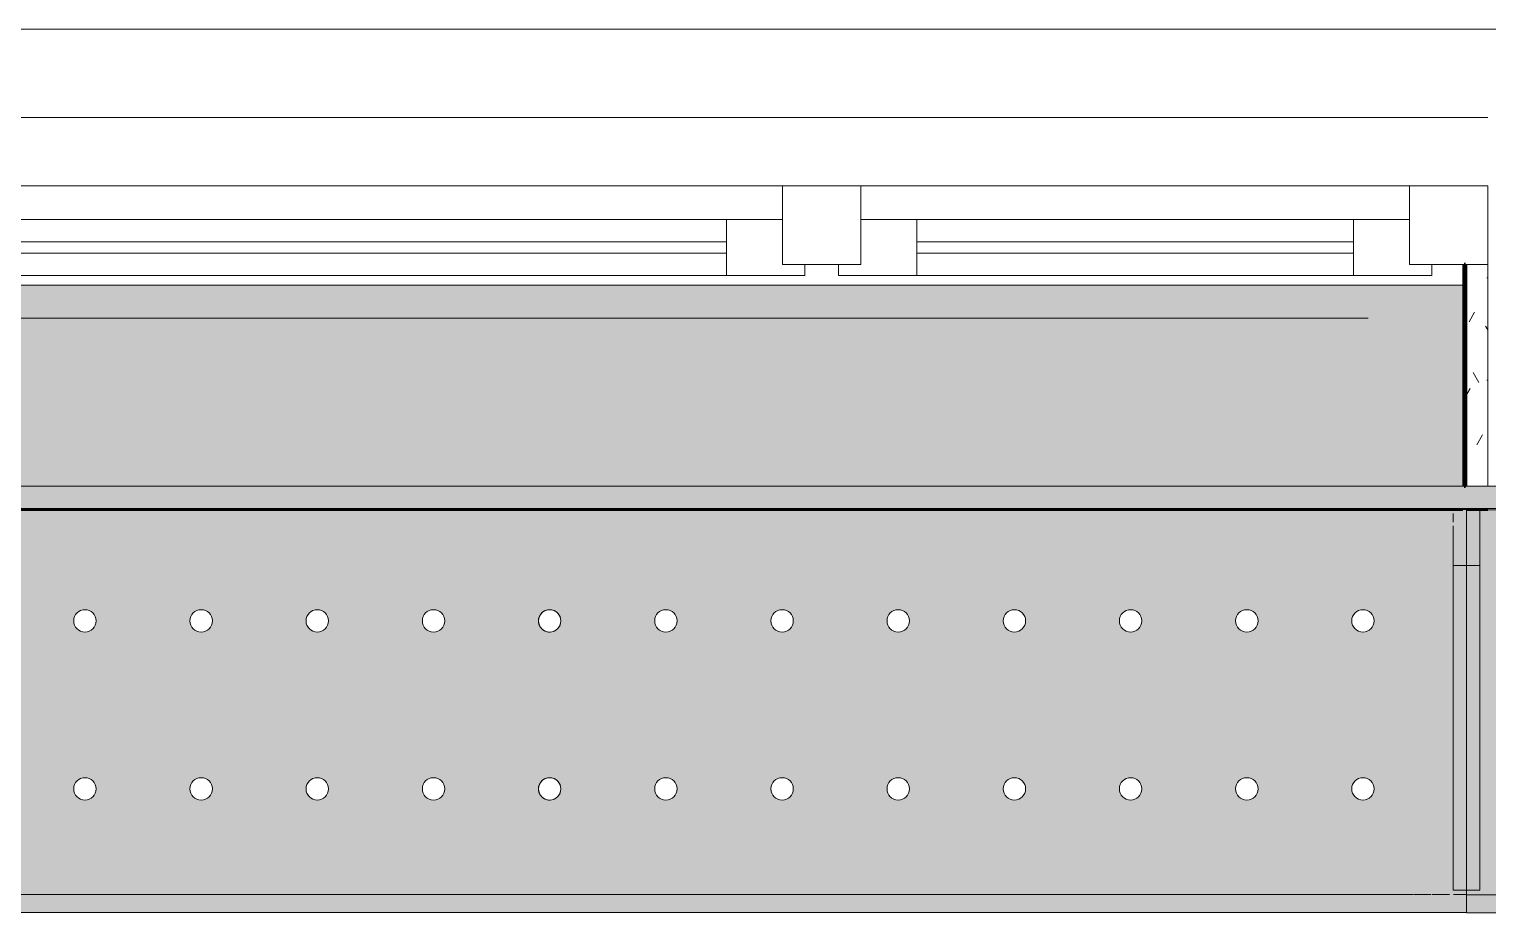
# Model space of a CAD drawing. Header units: millimetres. Extents: x 81469 to 279813, y -8553 to 29000.
# Drawn here: x 102147 to 103450, y 20769 to 21558 of the extents above; entities that cross this region are included whole.
import ezdxf

# ---------------------------------------------------------------- set-up
doc = ezdxf.new("R2010")
doc.units = ezdxf.units.MM
doc.linetypes.add('Осевая', pattern=[3175, 635, -476.25, 1587.5, -476.25])
for name, color, linetype, lineweight in [('A-GLAZ', 7, 'Continuous', 9), ('A-GLAZ-1', 7, 'Continuous', 13), ('I-WALL', 7, 'Continuous', 9), ('Оси-2', 7, 'Осевая', 9)]:
    doc.layers.add(name, color=color, linetype=linetype, lineweight=lineweight)
for name, color, linetype, lineweight, true_color in [('A-WALL-1', 7, 'Continuous', 9, 0xc0c0c0), ('I-WALL-11', 7, 'Continuous', 53, 0xeaa7bf), ('I-WALL-14', 7, 'Continuous', 80, 0xffd2ff), ('I-WALL-4', 7, 'Continuous', 9, 0xc0c0c0), ('S-WALL-ANLY', 7, 'Continuous', 13, 0x008040), ('Знаки-1', 9, 'Continuous', 9, 0x808080), ('Знаки-3', 7, 'Continuous', 9, 0xd1cabb), ('Знаки-5', 7, 'Continuous', 9, 0xc1bbaf), ('Знаки-6', 7, 'Continuous', 9, 0xaba79f), ('Знаки-7', 7, 'Continuous', 9, 0xccc5b7), ('Знаки-8', 7, 'Continuous', 9, 0xd4ccbd)]:
    doc.layers.add(name, color=color, linetype=linetype, lineweight=lineweight, true_color=true_color)
doc.layers.add('Знаки-4', color=7, linetype='Continuous', lineweight=9, transparency=0.5)
pattern_1 = [(0, (0, 0), (121.92, 30.48), [10.058, -81.382, 10.058, -81.382, -487.68]), (0, (0, 0), (121.92, 30.48), [-182.88, 10.058, -172.822, 10.058, -81.382, -213.36]), (0, (0, 0), (121.92, 30.48), [-457.2, 10.058, -50.902, 10.058, -142.342]), (120, (45.72, 15.24), (-87.356454, 90.345817), [10.058, -81.382, 10.058, -81.382, -487.68]), (120, (45.72, 15.24), (-87.356454, 90.345817), [-182.88, 10.058, -172.822, 10.058, -81.382, -213.36]), (120, (45.72, 15.24), (-87.356454, 90.345817), [-457.2, 10.058, -50.902, 10.058, -142.342]), (240, (60.96, 76.2), (-34.563546, -120.825817), [10.058, -81.382, 10.058, -81.382, -487.68]), (240, (60.96, 76.2), (-34.563546, -120.825817), [-182.88, 10.058, -172.822, 10.058, -81.382, -213.36]), (240, (60.96, 76.2), (-34.563546, -120.825817), [-457.2, 10.058, -50.902, 10.058, -142.342])]

# ---------------------------------------------------------------- blocks, each defined once
blk = doc.blocks.new('120_Окно_СКБ_2Ст_Фрамуга сверху - 120_Окно_СКБ_2Ст_2300х2500_h_ ДОО-V10-План отделки стен 3 этажа в осях 23-33')
at = {"layer": 'A-GLAZ'}
for p, q in [((1150, -57), (-1150, -57)), ((-1080, -57), (1080, -57)), ((-1030, -107), (470, -107)), ((470, -117), (-1030, -117)), ((640, -107), (1030, -107)), ((1030, -117), (640, -117)), ((-1130, -127), (-1100, -127)), ((540, -127), (570, -127)), ((540, -127), (570, -127)), ((1100, -127), (1150, -127))]:
    blk.add_line(p, q, dxfattribs=at)
at = {"layer": 'A-GLAZ-1'}
for p, q in [((-1150, -127), (-1150, -57)), ((-1150, -57), (-1080, -57)), ((-1080, -57), (-1080, -127)), ((520, -127), (520, -57)), ((520, -57), (590, -57)), ((590, -57), (590, -127)), ((1080, -127), (1080, -57)), ((1080, -57), (1150, -57)), ((1150, -57), (1150, -127)), ((520, -87), (-1080, -87)), ((-1080, -87), (-1080, -127)), ((-1030, -137), (-1030, -87)), ((470, -137), (470, -87)), ((520, -127), (520, -87)), ((1080, -87), (590, -87)), ((590, -87), (590, -127)), ((640, -137), (640, -87)), ((1030, -137), (1030, -87)), ((1080, -127), (1080, -87)), ((-1080, -127), (-1150, -127)), ((-1080, -127), (-1100, -127)), ((-1100, -127), (-1100, -137)), ((590, -127), (520, -127)), ((540, -127), (520, -127)), ((540, -137), (540, -127)), ((590, -127), (570, -127)), ((570, -127), (570, -137)), ((1150, -127), (1080, -127)), ((1100, -127), (1080, -127)), ((1100, -137), (1100, -127)), ((-1100, -137), (540, -137)), ((540, -137), (-1100, -137)), ((570, -137), (1100, -137)), ((1100, -137), (570, -137))]:
    blk.add_line(p, q, dxfattribs=at)
blk = doc.blocks.new('Зашивка радиатора_ с перфорацией М7_1 - Зашивка радиатора_ с перфорацией М7_1-V58-План отделки стен 3 этажа в осях 23-33')
at = {"layer": 'Знаки-4'}
for points in [[(-370, 200.7), (1889, 200.7), (1889, 380), (-370, 380)], [(-356.5, -179.9), (1890, -179.9), (1890, -163.9), (-370, -163.9), (-370, -179.9), (-359.9, -179.9)], [(640, -179.9), (680, -179.9), (679.3, -163.9), (640, -163.9)], [(652.9, -179.9), (670, -179.9), (669.7, -163.9), (650, -163.9), (650.3, -179.9), (651.3, -179.9)], [(740, -179.9), (780, -179.9), (779.3, -163.9), (740, -163.9)], [(769.7, -179.9), (770, -179.9), (769.7, -163.9), (750, -163.9), (750.3, -179.9), (768.7, -179.9)], [(769.7, -179.9), (770, -179.9), (769.7, -163.9), (750, -163.9), (750.3, -179.9), (768.7, -179.9)], [(845.9, -179.9), (880, -179.9), (879.3, -163.9), (840, -163.9), (840.7, -179.9), (842.7, -179.9)], [(850, -179.9), (870, -179.9), (869.7, -163.9), (850, -163.9)], [(951.3, -179.9), (980, -179.9), (979.3, -163.9), (940, -163.9), (940.7, -179.9), (950.3, -179.9)], [(960, -179.9), (970, -179.9), (969.7, -163.9), (950, -163.9), (950.3, -179.9), (957.4, -179.9)], [(1080, -179.9), (1079.3, -163.9), (1040, -163.9), (1040.7, -179.9), (1079.3, -179.9)], [(1067.1, -179.9), (1070, -179.9), (1069.7, -163.9), (1050, -163.9), (1050.3, -179.9), (1065, -179.9)], [(1052.9, -179.9), (1070, -179.9), (1069.7, -163.9), (1050, -163.9), (1050.3, -179.9), (1051.3, -179.9)], [(1145.9, -179.9), (1180, -179.9), (1179.3, -163.9), (1140, -163.9), (1140.7, -179.9), (1142.7, -179.9)], [(1167.1, -179.9), (1170, -179.9), (1169.7, -163.9), (1150, -163.9), (1150.3, -179.9), (1165.2, -179.9)], [(1280, -179.9), (1279.3, -163.9), (1240, -163.9), (1240.7, -179.9), (1279.3, -179.9)], [(1269.7, -179.9), (1270, -179.9), (1269.7, -163.9), (1250, -163.9), (1250.3, -179.9), (1268.7, -179.9)], [(1379.3, -179.9), (1380, -179.9), (1379.3, -163.9), (1340, -163.9), (1340.7, -179.9), (1377.3, -179.9)], [(1352.9, -179.9), (1370, -179.9), (1369.7, -163.9), (1350, -163.9), (1350.3, -179.9), (1351.3, -179.9)], [(1352.9, -179.9), (1370, -179.9), (1369.7, -163.9), (1350, -163.9), (1350.3, -179.9), (1351.3, -179.9)], [(1480, -179.9), (1479.3, -163.9), (1440, -163.9), (1440.7, -179.9), (1479.3, -179.9)], [(1469.7, -179.9), (1470, -179.9), (1469.7, -163.9), (1450, -163.9), (1450.3, -179.9), (1468.7, -179.9)], [(1565, -179.9), (1580, -179.9), (1579.3, -163.9), (1540, -163.9), (1540.7, -179.9), (1562.6, -179.9)], [(1569.7, -179.9), (1570, -179.9), (1569.7, -163.9), (1550, -163.9), (1550.3, -179.9), (1568.7, -179.9)], [(1640, -179.9), (1680, -179.9), (1679.3, -163.9), (1640, -163.9)], [(1667.1, -179.9), (1670, -179.9), (1669.7, -163.9), (1650, -163.9), (1650.3, -179.9), (1665, -179.9)], [(1650, -179.9), (1670, -179.9), (1669.7, -163.9), (1650, -163.9)], [(1779.3, -179.9), (1780, -179.9), (1779.3, -163.9), (1740, -163.9), (1740.7, -179.9), (1777.3, -179.9)], [(1750, -179.9), (1770, -179.9), (1769.7, -163.9), (1750, -164.7), (1750, -167.5)]]:
    blk.add_hatch(color=256, dxfattribs=at).paths.add_polyline_path(points)
h = blk.add_hatch(color=256, dxfattribs=at)
h.paths.add_polyline_path([(-359.9, -179.9), (1890, -179.9), (1890, 180), (-370, 180), (-370, -179.9), (-360.2, -179.9)])
h.paths.add_polyline_path([(1693.8, -79.6), (1688.8, -78.3), (1685.1, -74.6), (1683.8, -69.6), (1685.1, -64.6), (1688.8, -61), (1693.8, -59.6), (1698.8, -61), (1702.4, -64.6), (1703.8, -69.6), (1702.4, -74.6), (1698.8, -78.3), (1696.3, -79.3)])
h.paths.add_polyline_path([(760, -79.6), (755, -78.3), (751.3, -74.6), (750, -69.6), (751.3, -64.6), (755, -61), (760, -59.6), (765, -61), (768.7, -64.6), (770, -69.6), (768.7, -74.6), (765, -78.3), (762.6, -79.3)])
h.paths.add_polyline_path([(1278.8, -79.6), (1273.8, -78.3), (1270.1, -74.6), (1268.8, -69.6), (1270.1, -64.6), (1273.8, -61), (1278.8, -59.6), (1283.8, -61), (1287.4, -64.6), (1288.8, -69.6), (1287.4, -74.6), (1283.8, -78.3), (1281.3, -79.3)])
h.paths.add_polyline_path([(656.2, -79.6), (651.3, -78.3), (647.6, -74.6), (646.3, -69.6), (647.6, -64.6), (651.3, -61), (656.2, -59.6), (661.3, -61), (664.9, -64.6), (666.3, -69.6), (664.9, -74.6), (661.3, -78.3), (658.8, -79.3)])
h.paths.add_polyline_path([(1486.2, -79.6), (1481.3, -78.3), (1477.6, -74.6), (1476.3, -69.6), (1477.6, -64.6), (1481.3, -61), (1486.2, -59.6), (1491.3, -61), (1494.9, -64.6), (1496.3, -69.6), (1494.9, -74.6), (1491.3, -78.3), (1488.8, -79.3)])
h.paths.add_polyline_path([(863.7, -79.6), (858.8, -78.3), (855.1, -74.6), (853.8, -69.6), (855.1, -64.6), (858.8, -61), (863.7, -59.6), (868.8, -61), (872.4, -64.6), (873.8, -69.6), (872.4, -74.6), (868.8, -78.3), (866.3, -79.3)])
h.paths.add_polyline_path([(967.5, -79.6), (962.5, -78.3), (958.8, -74.6), (957.5, -69.6), (958.8, -64.6), (962.5, -61), (967.5, -59.6), (972.5, -61), (976.2, -64.6), (977.5, -69.6), (976.2, -74.6), (972.5, -78.3), (970.1, -79.3)])
h.paths.add_polyline_path([(1071.2, -79.6), (1066.3, -78.3), (1062.6, -74.6), (1061.3, -69.6), (1062.6, -64.6), (1066.3, -61), (1071.2, -59.6), (1076.3, -61), (1079.9, -64.6), (1081.3, -69.6), (1079.9, -74.6), (1076.3, -78.3), (1073.8, -79.3)])
h.paths.add_polyline_path([(1175, -79.6), (1170, -78.3), (1166.3, -74.6), (1165, -69.6), (1166.3, -64.6), (1170, -61), (1175, -59.6), (1180, -61), (1183.7, -64.6), (1185, -69.6), (1183.7, -74.6), (1180, -78.3), (1177.6, -79.3)])
h.paths.add_polyline_path([(1797.5, -79.6), (1792.5, -78.3), (1788.8, -74.6), (1787.5, -69.6), (1788.8, -64.6), (1792.5, -61), (1797.5, -59.6), (1802.5, -61), (1806.2, -64.6), (1807.5, -69.6), (1806.2, -74.6), (1802.5, -78.3), (1800.1, -79.3)])
h.paths.add_polyline_path([(552.5, -79.6), (547.5, -78.3), (543.8, -74.6), (542.5, -69.6), (543.8, -64.6), (547.5, -61), (552.5, -59.6), (557.5, -61), (561.2, -64.6), (562.5, -69.6), (561.2, -74.6), (557.5, -78.3), (555.1, -79.3)])
h.paths.add_polyline_path([(1590, -79.6), (1585, -78.3), (1581.3, -74.6), (1580, -69.6), (1581.3, -64.6), (1585, -61), (1590, -59.6), (1595, -61), (1598.7, -64.6), (1600, -69.6), (1598.7, -74.6), (1595, -78.3), (1592.6, -79.3)])
h.paths.add_polyline_path([(1382.5, -79.6), (1377.5, -78.3), (1373.8, -74.6), (1372.5, -69.6), (1373.8, -64.6), (1377.5, -61), (1382.5, -59.6), (1387.5, -61), (1391.2, -64.6), (1392.5, -69.6), (1391.2, -74.6), (1387.5, -78.3), (1385.1, -79.3)])
h.paths.add_polyline_path([(-277.5, -79.6), (-282.5, -78.3), (-286.2, -74.6), (-287.5, -69.6), (-286.2, -64.6), (-282.5, -61), (-277.5, -59.6), (-272.5, -61), (-268.8, -64.6), (-267.5, -69.6), (-268.8, -74.6), (-272.5, -78.3), (-274.9, -79.3)])
h.paths.add_polyline_path([(345, -79.6), (340, -78.3), (336.3, -74.6), (335, -69.6), (336.3, -64.6), (340, -61), (345, -59.6), (350, -61), (353.7, -64.6), (355, -69.6), (353.7, -74.6), (350, -78.3), (347.6, -79.3)])
h.paths.add_polyline_path([(448.8, -79.6), (443.8, -78.3), (440.1, -74.6), (438.8, -69.6), (440.1, -64.6), (443.8, -61), (448.8, -59.6), (453.8, -61), (457.4, -64.6), (458.8, -69.6), (457.4, -74.6), (453.8, -78.3), (451.3, -79.3)])
h.paths.add_polyline_path([(241.3, -79.6), (236.3, -78.3), (232.6, -74.6), (231.3, -69.6), (232.6, -64.6), (236.3, -61), (241.3, -59.6), (246.3, -61), (249.9, -64.6), (251.3, -69.6), (249.9, -74.6), (246.3, -78.3), (243.8, -79.3)])
h.paths.add_polyline_path([(33.8, -79.6), (28.8, -78.3), (25.1, -74.6), (23.8, -69.6), (25.1, -64.6), (28.8, -61), (33.8, -59.6), (38.8, -61), (42.4, -64.6), (43.8, -69.6), (42.4, -74.6), (38.8, -78.3), (36.3, -79.3)])
h.paths.add_polyline_path([(-70, -79.6), (-75, -78.3), (-78.7, -74.6), (-80, -69.6), (-78.7, -64.6), (-75, -61), (-70, -59.6), (-65, -61), (-61.3, -64.6), (-60, -69.6), (-61.3, -74.6), (-65, -78.3), (-67.4, -79.3)])
h.paths.add_polyline_path([(137.5, -79.6), (132.5, -78.3), (128.8, -74.6), (127.5, -69.6), (128.8, -64.6), (132.5, -61), (137.5, -59.6), (142.5, -61), (146.2, -64.6), (147.5, -69.6), (146.2, -74.6), (142.5, -78.3), (140.1, -79.3)])
h.paths.add_polyline_path([(-173.7, -79.6), (-178.7, -78.3), (-182.4, -74.6), (-183.7, -69.6), (-182.4, -64.6), (-178.7, -61), (-173.7, -59.6), (-168.7, -61), (-165.1, -64.6), (-163.7, -69.6), (-165.1, -74.6), (-168.7, -78.3), (-171.2, -79.3)])
h.paths.add_polyline_path([(967.5, 70.4), (962.5, 71.7), (958.8, 75.4), (957.5, 80.4), (958.8, 85.4), (962.5, 89), (967.5, 90.4), (972.5, 89), (976.2, 85.4), (977.5, 80.4), (976.2, 75.4), (972.5, 71.7), (970.1, 70.7)])
h.paths.add_polyline_path([(1071.2, 70.4), (1066.3, 71.7), (1062.6, 75.4), (1061.3, 80.4), (1062.6, 85.4), (1066.3, 89), (1071.2, 90.4), (1076.3, 89), (1079.9, 85.4), (1081.3, 80.4), (1079.9, 75.4), (1076.3, 71.7), (1073.8, 70.7)])
h.paths.add_polyline_path([(552.5, 70.4), (547.5, 71.7), (543.8, 75.4), (542.5, 80.4), (543.8, 85.4), (547.5, 89), (552.5, 90.4), (557.5, 89), (561.2, 85.4), (562.5, 80.4), (561.2, 75.4), (557.5, 71.7), (555.1, 70.7)])
h.paths.add_polyline_path([(1590, 70.4), (1585, 71.7), (1581.3, 75.4), (1580, 80.4), (1581.3, 85.4), (1585, 89), (1590, 90.4), (1595, 89), (1598.7, 85.4), (1600, 80.4), (1598.7, 75.4), (1595, 71.7), (1592.6, 70.7)])
h.paths.add_polyline_path([(1486.2, 70.4), (1481.3, 71.7), (1477.6, 75.4), (1476.3, 80.4), (1477.6, 85.4), (1481.3, 89), (1486.2, 90.4), (1491.3, 89), (1494.9, 85.4), (1496.3, 80.4), (1494.9, 75.4), (1491.3, 71.7), (1488.8, 70.7)])
h.paths.add_polyline_path([(241.3, 70.4), (236.3, 71.7), (232.6, 75.4), (231.3, 80.4), (232.6, 85.4), (236.3, 89), (241.3, 90.4), (246.3, 89), (249.9, 85.4), (251.3, 80.4), (249.9, 75.4), (246.3, 71.7), (243.8, 70.7)])
h.paths.add_polyline_path([(345, 70.4), (340, 71.7), (336.3, 75.4), (335, 80.4), (336.3, 85.4), (340, 89), (345, 90.4), (350, 89), (353.7, 85.4), (355, 80.4), (353.7, 75.4), (350, 71.7), (347.6, 70.7)])
h.paths.add_polyline_path([(1382.5, 70.4), (1377.5, 71.7), (1373.8, 75.4), (1372.5, 80.4), (1373.8, 85.4), (1377.5, 89), (1382.5, 90.4), (1387.5, 89), (1391.2, 85.4), (1392.5, 80.4), (1391.2, 75.4), (1387.5, 71.7), (1385.1, 70.7)])
h.paths.add_polyline_path([(1797.5, 70.4), (1792.5, 71.7), (1788.8, 75.4), (1787.5, 80.4), (1788.8, 85.4), (1792.5, 89), (1797.5, 90.4), (1802.5, 89), (1806.2, 85.4), (1807.5, 80.4), (1806.2, 75.4), (1802.5, 71.7), (1800.1, 70.7)])
h.paths.add_polyline_path([(137.5, 70.4), (132.5, 71.7), (128.8, 75.4), (127.5, 80.4), (128.8, 85.4), (132.5, 89), (137.5, 90.4), (142.5, 89), (146.2, 85.4), (147.5, 80.4), (146.2, 75.4), (142.5, 71.7), (140.1, 70.7)])
h.paths.add_polyline_path([(1278.8, 70.4), (1273.8, 71.7), (1270.1, 75.4), (1268.8, 80.4), (1270.1, 85.4), (1273.8, 89), (1278.8, 90.4), (1283.8, 89), (1287.4, 85.4), (1288.8, 80.4), (1287.4, 75.4), (1283.8, 71.7), (1281.3, 70.7)])
h.paths.add_polyline_path([(33.8, 70.4), (28.8, 71.7), (25.1, 75.4), (23.8, 80.4), (25.1, 85.4), (28.8, 89), (33.8, 90.4), (38.8, 89), (42.4, 85.4), (43.8, 80.4), (42.4, 75.4), (38.8, 71.7), (36.3, 70.7)])
h.paths.add_polyline_path([(863.7, 70.4), (858.8, 71.7), (855.1, 75.4), (853.8, 80.4), (855.1, 85.4), (858.8, 89), (863.7, 90.4), (868.8, 89), (872.4, 85.4), (873.8, 80.4), (872.4, 75.4), (868.8, 71.7), (866.3, 70.7)])
h.paths.add_polyline_path([(760, 70.4), (755, 71.7), (751.3, 75.4), (750, 80.4), (751.3, 85.4), (755, 89), (760, 90.4), (765, 89), (768.7, 85.4), (770, 80.4), (768.7, 75.4), (765, 71.7), (762.6, 70.7)])
h.paths.add_polyline_path([(1175, 70.4), (1170, 71.7), (1166.3, 75.4), (1165, 80.4), (1166.3, 85.4), (1170, 89), (1175, 90.4), (1180, 89), (1183.7, 85.4), (1185, 80.4), (1183.7, 75.4), (1180, 71.7), (1177.6, 70.7)])
h.paths.add_polyline_path([(-70, 70.4), (-75, 71.7), (-78.7, 75.4), (-80, 80.4), (-78.7, 85.4), (-75, 89), (-70, 90.4), (-65, 89), (-61.3, 85.4), (-60, 80.4), (-61.3, 75.4), (-65, 71.7), (-67.4, 70.7)])
h.paths.add_polyline_path([(656.2, 70.4), (651.3, 71.7), (647.6, 75.4), (646.3, 80.4), (647.6, 85.4), (651.3, 89), (656.2, 90.4), (661.3, 89), (664.9, 85.4), (666.3, 80.4), (664.9, 75.4), (661.3, 71.7), (658.8, 70.7)])
h.paths.add_polyline_path([(1693.8, 70.4), (1688.8, 71.7), (1685.1, 75.4), (1683.8, 80.4), (1685.1, 85.4), (1688.8, 89), (1693.8, 90.4), (1698.8, 89), (1702.4, 85.4), (1703.8, 80.4), (1702.4, 75.4), (1698.8, 71.7), (1696.3, 70.7)])
h.paths.add_polyline_path([(448.8, 70.4), (443.8, 71.7), (440.1, 75.4), (438.8, 80.4), (440.1, 85.4), (443.8, 89), (448.8, 90.4), (453.8, 89), (457.4, 85.4), (458.8, 80.4), (457.4, 75.4), (453.8, 71.7), (451.3, 70.7)])
h.paths.add_polyline_path([(-173.7, 70.4), (-178.7, 71.7), (-182.4, 75.4), (-183.7, 80.4), (-182.4, 85.4), (-178.7, 89), (-173.7, 90.4), (-168.7, 89), (-165.1, 85.4), (-163.7, 80.4), (-165.1, 75.4), (-168.7, 71.7), (-171.2, 70.7)])
h.paths.add_polyline_path([(-277.5, 70.4), (-282.5, 71.7), (-286.2, 75.4), (-287.5, 80.4), (-286.2, 85.4), (-282.5, 89), (-277.5, 90.4), (-272.5, 89), (-268.8, 85.4), (-267.5, 80.4), (-268.8, 75.4), (-272.5, 71.7), (-274.9, 70.7)])
at = {"layer": 'Знаки-1'}
for p, q in [((1889, 380), (-370, 380)), ((-358, 180), (1890, 180)), ((1890, 180), (-358, 180)), ((1890, -179.9), (1890, 180)), ((-370, -179.9), (1890, -179.9))]:
    blk.add_line(p, q, dxfattribs=at)
for centre, start, end in [((656.2, 80.4), 0, 180), ((656.2, 80.4), 180, 0), ((760, 80.4), 0, 180), ((760, 80.4), 180, 0), ((863.7, 80.4), 0, 180), ((863.7, 80.4), 180, 0), ((967.5, 80.4), 0, 180), ((967.5, 80.4), 180, 0), ((1071.2, 80.4), 0, 180), ((1071.2, 80.4), 180, 0), ((1175, 80.4), 0, 180), ((1175, 80.4), 180, 0), ((1278.8, 80.4), 0, 180), ((1278.8, 80.4), 180, 0), ((1382.5, 80.4), 0, 180), ((1382.5, 80.4), 180, 0), ((1486.2, 80.4), 0, 180), ((1486.2, 80.4), 180, 360), ((1590, 80.4), 0, 180), ((1590, 80.4), 180, 0), ((1693.8, 80.4), 0, 180), ((1693.8, 80.4), 180, 360), ((1797.5, 80.4), 0, 180), ((1797.5, 80.4), 180, 0), ((656.2, -69.6), 0, 180), ((760, -69.6), 0, 180), ((863.7, -69.6), 0, 180), ((967.5, -69.6), 0, 180), ((1071.2, -69.6), 0, 180), ((1175, -69.6), 0, 180), ((1278.8, -69.6), 0, 180), ((1382.5, -69.6), 0, 180), ((1486.2, -69.6), 0, 180), ((1590, -69.6), 0, 180), ((1693.8, -69.6), 0, 180), ((1797.5, -69.6), 0, 180), ((656.2, -69.6), 180, 0), ((760, -69.6), 180, 0), ((863.7, -69.6), 180, 0), ((967.5, -69.6), 180, 0), ((1071.2, -69.6), 180, 0), ((1175, -69.6), 180, 0), ((1278.8, -69.6), 180, 0), ((1382.5, -69.6), 180, 0), ((1486.2, -69.6), 180, 0), ((1590, -69.6), 180, 0), ((1693.8, -69.6), 180, 0), ((1797.5, -69.6), 180, 0)]:
    blk.add_arc(centre, 10, start, end, dxfattribs=at)
at = {"layer": 'Знаки-3'}
for p, q in [((654.8, -163.9), (651.3, -163.9)), ((665, -163.9), (655, -163.9)), ((668.7, -163.9), (665.2, -163.9)), ((751.3, -163.9), (754.8, -163.9)), ((754.8, -163.9), (751.3, -163.9)), ((755, -163.9), (765, -163.9)), ((765, -163.9), (755, -163.9)), ((765.2, -163.9), (768.7, -163.9)), ((768.7, -163.9), (765.2, -163.9)), ((854.8, -163.9), (851.3, -163.9)), ((865, -163.9), (855, -163.9)), ((868.7, -163.9), (865.2, -163.9)), ((954.8, -163.9), (951.3, -163.9)), ((965, -163.9), (955, -163.9)), ((968.7, -163.9), (965.2, -163.9)), ((1051.3, -163.9), (1054.8, -163.9)), ((1054.8, -163.9), (1051.3, -163.9)), ((1055, -163.9), (1065, -163.9)), ((1065, -163.9), (1055, -163.9)), ((1065.2, -163.9), (1068.7, -163.9)), ((1068.7, -163.9), (1065.2, -163.9)), ((1154.8, -163.9), (1151.3, -163.9)), ((1165, -163.9), (1155, -163.9)), ((1168.7, -163.9), (1165.2, -163.9)), ((1254.8, -163.9), (1251.3, -163.9)), ((1257.4, -163.9), (1255, -163.9)), ((1265, -163.9), (1257.7, -163.9)), ((1268.7, -163.9), (1265.2, -163.9)), ((1351.3, -163.9), (1354.8, -163.9)), ((1354.8, -163.9), (1351.3, -163.9)), ((1355, -163.9), (1360, -163.9)), ((1360, -163.9), (1355, -163.9)), ((1360, -163.9), (1365, -163.9)), ((1365, -163.9), (1360, -163.9)), ((1365.2, -163.9), (1368.7, -163.9)), ((1368.7, -163.9), (1365.2, -163.9)), ((1454.8, -163.9), (1451.3, -163.9)), ((1465, -163.9), (1455, -163.9)), ((1468.7, -163.9), (1465.2, -163.9)), ((1554.8, -163.9), (1551.3, -163.9)), ((1565, -163.9), (1555, -163.9)), ((1568.7, -163.9), (1565.2, -163.9)), ((1651.3, -163.9), (1654.8, -163.9)), ((1654.8, -163.9), (1651.3, -163.9)), ((1655, -163.9), (1660, -163.9)), ((1660, -163.9), (1655, -163.9)), ((1660, -163.9), (1665, -163.9)), ((1665, -163.9), (1660, -163.9)), ((1665.2, -163.9), (1668.7, -163.9)), ((1668.7, -163.9), (1665.2, -163.9)), ((1754.8, -163.9), (1751.3, -163.9)), ((1759.4, -163.9), (1755, -163.9)), ((1765, -163.9), (1760, -163.9)), ((1768.7, -163.9), (1765.2, -163.9)), ((1890, -164.2), (1890, -179.9)), ((651.3, -179.9), (654.8, -179.9)), ((655, -179.9), (665, -179.9)), ((665.2, -179.9), (668.7, -179.9)), ((751.3, -179.9), (754.8, -179.9)), ((754.8, -179.9), (751.3, -179.9)), ((755, -179.9), (765, -179.9)), ((765, -179.9), (755, -179.9)), ((765.2, -179.9), (768.7, -179.9)), ((768.7, -179.9), (765.2, -179.9)), ((851.3, -179.9), (854.8, -179.9)), ((855, -179.9), (865, -179.9)), ((865.2, -179.9), (868.7, -179.9)), ((951.3, -179.9), (954.8, -179.9)), ((955, -179.9), (965, -179.9)), ((965.2, -179.9), (968.7, -179.9)), ((1051.3, -179.9), (1054.8, -179.9)), ((1054.8, -179.9), (1051.3, -179.9)), ((1055, -179.9), (1065, -179.9)), ((1065, -179.9), (1055, -179.9)), ((1065.2, -179.9), (1068.7, -179.9)), ((1068.7, -179.9), (1065.2, -179.9)), ((1151.3, -179.9), (1154.8, -179.9)), ((1155, -179.9), (1165, -179.9)), ((1165.2, -179.9), (1168.7, -179.9)), ((1251.3, -179.9), (1254.8, -179.9)), ((1255, -179.9), (1257.4, -179.9)), ((1257.7, -179.9), (1265, -179.9)), ((1265.2, -179.9), (1268.7, -179.9)), ((1351.3, -179.9), (1354.8, -179.9)), ((1354.8, -179.9), (1351.3, -179.9)), ((1355, -179.9), (1365, -179.9)), ((1365, -179.9), (1355, -179.9)), ((1365.2, -179.9), (1368.7, -179.9)), ((1368.7, -179.9), (1365.2, -179.9)), ((1451.3, -179.9), (1454.8, -179.9)), ((1455, -179.9), (1465, -179.9)), ((1465.2, -179.9), (1468.7, -179.9)), ((1551.3, -179.9), (1554.8, -179.9)), ((1555, -179.9), (1565, -179.9)), ((1565.2, -179.9), (1568.7, -179.9)), ((1651.3, -179.9), (1654.8, -179.9)), ((1654.8, -179.9), (1651.3, -179.9)), ((1655, -179.9), (1665, -179.9)), ((1665, -179.9), (1655, -179.9)), ((1665.2, -179.9), (1668.7, -179.9)), ((1668.7, -179.9), (1665.2, -179.9)), ((1751.3, -179.9), (1754.8, -179.9)), ((1755, -179.9), (1765, -179.9)), ((1765.2, -179.9), (1768.7, -179.9))]:
    blk.add_line(p, q, dxfattribs=at)
at = {"layer": 'Знаки-5'}
for p, q in [((1890, 180), (-358, 180)), ((-358, 180), (1890, 180)), ((1890, 179.7), (1890, -179.9)), ((640, -163.9), (580, -163.9)), ((640, -163.9), (650, -163.9)), ((650, -163.9), (640, -163.9)), ((650, -163.9), (670, -163.9)), ((670, -163.9), (650, -163.9)), ((670, -163.9), (680, -163.9)), ((680, -163.9), (670, -163.9)), ((740, -163.9), (680, -163.9)), ((740, -163.9), (750, -163.9)), ((750, -163.9), (740, -163.9)), ((750, -163.9), (770, -163.9)), ((770, -163.9), (750, -163.9)), ((770, -163.9), (780, -163.9)), ((780, -163.9), (770, -163.9)), ((840, -163.9), (780, -163.9)), ((840, -163.9), (880, -163.9)), ((880, -163.9), (840, -163.9)), ((940, -163.9), (880, -163.9)), ((940, -163.9), (950, -163.9)), ((950, -163.9), (940, -163.9)), ((950, -163.9), (970, -163.9)), ((970, -163.9), (950, -163.9)), ((970, -163.9), (980, -163.9)), ((980, -163.9), (970, -163.9)), ((1040, -163.9), (980, -163.9)), ((1040, -163.9), (1050, -163.9)), ((1050, -163.9), (1040, -163.9)), ((1050, -163.9), (1070, -163.9)), ((1070, -163.9), (1050, -163.9)), ((1070, -163.9), (1080, -163.9)), ((1080, -163.9), (1070, -163.9)), ((1140, -163.9), (1080, -163.9)), ((1140, -163.9), (1180, -163.9)), ((1180, -163.9), (1140, -163.9)), ((1240, -163.9), (1180, -163.9)), ((1240, -163.9), (1250, -163.9)), ((1250, -163.9), (1240, -163.9)), ((1250, -163.9), (1270, -163.9)), ((1270, -163.9), (1250, -163.9)), ((1270, -163.9), (1280, -163.9)), ((1280, -163.9), (1270, -163.9)), ((1340, -163.9), (1280, -163.9)), ((1340, -163.9), (1350, -163.9)), ((1350, -163.9), (1340, -163.9)), ((1350, -163.9), (1370, -163.9)), ((1370, -163.9), (1350, -163.9)), ((1370, -163.9), (1380, -163.9)), ((1380, -163.9), (1370, -163.9)), ((1440, -163.9), (1380, -163.9)), ((1440, -163.9), (1480, -163.9)), ((1480, -163.9), (1440, -163.9)), ((1540, -163.9), (1480, -163.9)), ((1540, -163.9), (1550, -163.9)), ((1550, -163.9), (1540, -163.9)), ((1550, -163.9), (1570, -163.9)), ((1570, -163.9), (1550, -163.9)), ((1570, -163.9), (1580, -163.9)), ((1580, -163.9), (1570, -163.9)), ((1640, -163.9), (1580, -163.9)), ((1640, -163.9), (1650, -163.9)), ((1650, -163.9), (1640, -163.9)), ((1650, -163.9), (1670, -163.9)), ((1670, -163.9), (1650, -163.9)), ((1670, -163.9), (1680, -163.9)), ((1680, -163.9), (1670, -163.9)), ((1740, -163.9), (1680, -163.9)), ((1740, -163.9), (1742.7, -163.9)), ((1742.7, -163.9), (1740, -163.9)), ((1742.8, -163.9), (1759.4, -163.9)), ((1759.4, -163.9), (1742.8, -163.9)), ((1760, -163.9), (1780, -163.9)), ((1780, -163.9), (1760, -163.9)), ((1842.1, -163.9), (1780, -163.9)), ((1858.4, -163.9), (1842.7, -163.9)), ((1874.9, -163.9), (1859.2, -163.9)), ((1890, -163.9), (1878.3, -163.9)), ((1890, -179.9), (1890, -163.9)), ((580, -179.9), (640, -179.9)), ((640, -179.9), (650, -179.9)), ((650, -179.9), (640, -179.9)), ((650, -179.9), (670, -179.9)), ((670, -179.9), (650, -179.9)), ((670, -179.9), (680, -179.9)), ((680, -179.9), (670, -179.9)), ((680, -179.9), (740, -179.9)), ((740, -179.9), (750, -179.9)), ((750, -179.9), (740, -179.9)), ((750, -179.9), (770, -179.9)), ((770, -179.9), (750, -179.9)), ((770, -179.9), (780, -179.9)), ((780, -179.9), (770, -179.9)), ((780, -179.9), (840, -179.9)), ((840, -179.9), (880, -179.9)), ((880, -179.9), (840, -179.9)), ((880, -179.9), (940, -179.9)), ((940, -179.9), (950, -179.9)), ((950, -179.9), (940, -179.9)), ((950, -179.9), (970, -179.9)), ((970, -179.9), (950, -179.9)), ((970, -179.9), (980, -179.9)), ((980, -179.9), (970, -179.9)), ((980, -179.9), (1040, -179.9)), ((1040, -179.9), (1050, -179.9)), ((1050, -179.9), (1040, -179.9)), ((1050, -179.9), (1070, -179.9)), ((1070, -179.9), (1050, -179.9)), ((1070, -179.9), (1080, -179.9)), ((1080, -179.9), (1070, -179.9)), ((1080, -179.9), (1140, -179.9)), ((1140, -179.9), (1180, -179.9)), ((1180, -179.9), (1140, -179.9)), ((1180, -179.9), (1240, -179.9)), ((1240, -179.9), (1250, -179.9)), ((1250, -179.9), (1240, -179.9)), ((1250, -179.9), (1270, -179.9)), ((1270, -179.9), (1250, -179.9)), ((1270, -179.9), (1280, -179.9)), ((1280, -179.9), (1270, -179.9)), ((1280, -179.9), (1340, -179.9)), ((1340, -179.9), (1350, -179.9)), ((1350, -179.9), (1340, -179.9)), ((1350, -179.9), (1370, -179.9)), ((1370, -179.9), (1350, -179.9)), ((1370, -179.9), (1380, -179.9)), ((1380, -179.9), (1370, -179.9)), ((1380, -179.9), (1440, -179.9)), ((1440, -179.9), (1480, -179.9)), ((1480, -179.9), (1440, -179.9)), ((1480, -179.9), (1540, -179.9)), ((1540, -179.9), (1550, -179.9)), ((1550, -179.9), (1540, -179.9)), ((1550, -179.9), (1570, -179.9)), ((1570, -179.9), (1550, -179.9)), ((1570, -179.9), (1580, -179.9)), ((1580, -179.9), (1570, -179.9)), ((1580, -179.9), (1640, -179.9)), ((1640, -179.9), (1650, -179.9)), ((1650, -179.9), (1640, -179.9)), ((1650, -179.9), (1670, -179.9)), ((1670, -179.9), (1650, -179.9)), ((1670, -179.9), (1680, -179.9)), ((1680, -179.9), (1670, -179.9)), ((1680, -179.9), (1740, -179.9)), ((1740, -179.9), (1780, -179.9)), ((1780, -179.9), (1740, -179.9)), ((1780, -179.9), (1890, -179.9))]:
    blk.add_line(p, q, dxfattribs=at)
at = {"layer": 'Знаки-6'}
for p, q in [((-370, 380), (1889, 380)), ((-322.1, -163.9), (1842.1, -163.9)), ((1842.7, -163.9), (1858.4, -163.9)), ((1859.2, -163.9), (1874.9, -163.9)), ((1878.3, -163.9), (1890, -163.9)), ((1890, -179.9), (-370, -179.9)), ((1890, -179.9), (-370, -179.9))]:
    blk.add_line(p, q, dxfattribs=at)
for centre, start, end in [((656.2, 80.4), 0, 180), ((656.2, 80.4), 180, 360), ((760, 80.4), 0, 180), ((760, 80.4), 180, 360), ((863.7, 80.4), 0, 180), ((863.7, 80.4), 180, 360), ((967.5, 80.4), 0, 180), ((967.5, 80.4), 180, 0), ((1071.2, 80.4), 45, 180), ((1071.2, 80.4), 180, 315), ((1071.2, 80.4), 0, 44.9282), ((1071.2, 80.4), 315.0718, 360), ((1175, 80.4), 0, 180), ((1175, 80.4), 180, 360), ((1278.8, 80.4), 0, 180), ((1278.8, 80.4), 180, 360), ((1382.5, 80.4), 0, 180), ((1382.5, 80.4), 180, 360), ((1486.2, 80.4), 0, 180), ((1486.2, 80.4), 180, 360), ((1590, 80.4), 0, 180), ((1590, 80.4), 180, 360), ((1693.8, 80.4), 0, 180), ((1693.8, 80.4), 180, 360), ((1797.5, 80.4), 0, 180), ((1797.5, 80.4), 180, 360), ((656.2, -69.6), 0, 180), ((760, -69.6), 0, 180), ((863.7, -69.6), 0, 180), ((967.5, -69.6), 0, 180), ((1071.2, -69.6), 45, 180), ((1071.2, -69.6), 0, 44.9282), ((1175, -69.6), 0, 180), ((1278.8, -69.6), 0, 180), ((1382.5, -69.6), 0, 180), ((1486.2, -69.6), 0, 180), ((1590, -69.6), 0, 180), ((1693.8, -69.6), 0, 180), ((1797.5, -69.6), 0, 180), ((656.2, -69.6), 180, 360), ((760, -69.6), 180, 360), ((863.7, -69.6), 180, 360), ((967.5, -69.6), 180, 360), ((1071.2, -69.6), 180, 315), ((1071.2, -69.6), 315.0718, 360), ((1175, -69.6), 180, 360), ((1278.8, -69.6), 180, 360), ((1382.5, -69.6), 180, 360), ((1486.2, -69.6), 180, 360), ((1590, -69.6), 180, 360), ((1693.8, -69.6), 180, 360), ((1797.5, -69.6), 180, 360)]:
    blk.add_arc(centre, 10, start, end, dxfattribs=at)
at = {"layer": 'Знаки-7'}
for p, q in [((1078.3, 87.4), (1078.3, 87.4)), ((1078.3, 73.3), (1078.3, 73.3)), ((1078.3, -62.6), (1078.3, -62.6)), ((1078.3, -76.7), (1078.3, -76.7)), ((650, -163.9), (640.7, -163.9)), ((651.3, -163.9), (654.8, -163.9)), ((654.8, -163.9), (651.3, -163.9)), ((655, -163.9), (660, -163.9)), ((660, -163.9), (655, -163.9)), ((660, -163.9), (665, -163.9)), ((665, -163.9), (660, -163.9)), ((665.2, -163.9), (668.7, -163.9)), ((668.7, -163.9), (665.2, -163.9)), ((679.3, -163.9), (670, -163.9)), ((750, -163.9), (740.7, -163.9)), ((750, -163.9), (751.3, -163.9)), ((752.9, -163.9), (750, -163.9)), ((751.3, -163.9), (752.9, -163.9)), ((752.9, -163.9), (760, -163.9)), ((755, -163.9), (752.9, -163.9)), ((760, -163.9), (755, -163.9)), ((760, -163.9), (762.6, -163.9)), ((767.1, -163.9), (760, -163.9)), ((762.6, -163.9), (768.7, -163.9)), ((768.7, -163.9), (767.1, -163.9)), ((768.7, -163.9), (769.7, -163.9)), ((770, -163.9), (768.7, -163.9)), ((769.7, -163.9), (770, -163.9)), ((779.3, -163.9), (770, -163.9)), ((850, -163.9), (840.7, -163.9)), ((850, -163.9), (852.9, -163.9)), ((852.9, -163.9), (850, -163.9)), ((852.9, -163.9), (854.8, -163.9)), ((854.8, -163.9), (852.9, -163.9)), ((855, -163.9), (860, -163.9)), ((857.4, -163.9), (855, -163.9)), ((860, -163.9), (857.4, -163.9)), ((860, -163.9), (865, -163.9)), ((865, -163.9), (860, -163.9)), ((865.2, -163.9), (867.1, -163.9)), ((867.1, -163.9), (865.2, -163.9)), ((867.1, -163.9), (870, -163.9)), ((870, -163.9), (867.1, -163.9)), ((879.3, -163.9), (870, -163.9)), ((950, -163.9), (940.7, -163.9)), ((951.3, -163.9), (954.8, -163.9)), ((954.8, -163.9), (951.3, -163.9)), ((955, -163.9), (965, -163.9)), ((965, -163.9), (955, -163.9)), ((965.2, -163.9), (968.7, -163.9)), ((968.7, -163.9), (965.2, -163.9)), ((979.3, -163.9), (970, -163.9)), ((1050, -163.9), (1040.7, -163.9)), ((1050, -163.9), (1052.9, -163.9)), ((1050.3, -163.9), (1050, -163.9)), ((1052.9, -163.9), (1050.3, -163.9)), ((1052.9, -163.9), (1057.4, -163.9)), ((1060, -163.9), (1052.9, -163.9)), ((1057.4, -163.9), (1062.6, -163.9)), ((1068.7, -163.9), (1060, -163.9)), ((1062.6, -163.9), (1065, -163.9)), ((1065, -163.9), (1068.7, -163.9)), ((1068.7, -163.9), (1070, -163.9)), ((1070, -163.9), (1068.7, -163.9)), ((1077.3, -163.9), (1070, -163.9)), ((1150, -163.9), (1140.7, -163.9)), ((1150, -163.9), (1151.3, -163.9)), ((1150.3, -163.9), (1150, -163.9)), ((1151.3, -163.9), (1150.3, -163.9)), ((1151.3, -163.9), (1152.9, -163.9)), ((1152.9, -163.9), (1151.3, -163.9)), ((1152.9, -163.9), (1154.8, -163.9)), ((1154.8, -163.9), (1152.9, -163.9)), ((1155, -163.9), (1157.4, -163.9)), ((1160, -163.9), (1155, -163.9)), ((1157.4, -163.9), (1160, -163.9)), ((1160, -163.9), (1162.6, -163.9)), ((1165, -163.9), (1160, -163.9)), ((1162.6, -163.9), (1165, -163.9)), ((1165.2, -163.9), (1167.1, -163.9)), ((1168.7, -163.9), (1165.2, -163.9)), ((1167.1, -163.9), (1168.7, -163.9)), ((1168.7, -163.9), (1169.7, -163.9)), ((1169.7, -163.9), (1168.7, -163.9)), ((1169.7, -163.9), (1170, -163.9)), ((1170, -163.9), (1169.7, -163.9)), ((1179.3, -163.9), (1170, -163.9)), ((1250, -163.9), (1240.7, -163.9)), ((1251.3, -163.9), (1254.8, -163.9)), ((1254.8, -163.9), (1251.3, -163.9)), ((1255, -163.9), (1257.4, -163.9)), ((1257.4, -163.9), (1255, -163.9)), ((1257.7, -163.9), (1260, -163.9)), ((1260, -163.9), (1257.7, -163.9)), ((1260, -163.9), (1265, -163.9)), ((1265, -163.9), (1260, -163.9)), ((1265.2, -163.9), (1268.7, -163.9)), ((1268.7, -163.9), (1265.2, -163.9)), ((1279.3, -163.9), (1270, -163.9)), ((1350, -163.9), (1340.7, -163.9)), ((1350, -163.9), (1351.3, -163.9)), ((1360, -163.9), (1350, -163.9)), ((1351.3, -163.9), (1352.9, -163.9)), ((1352.9, -163.9), (1357.4, -163.9)), ((1357.4, -163.9), (1360, -163.9)), ((1360, -163.9), (1365, -163.9)), ((1365, -163.9), (1360, -163.9)), ((1365, -163.9), (1367.1, -163.9)), ((1368.7, -163.9), (1365, -163.9)), ((1367.1, -163.9), (1370, -163.9)), ((1369.7, -163.9), (1368.7, -163.9)), ((1370, -163.9), (1369.7, -163.9)), ((1379.3, -163.9), (1370, -163.9)), ((1450, -163.9), (1440.7, -163.9)), ((1450, -163.9), (1451.3, -163.9)), ((1452.9, -163.9), (1450, -163.9)), ((1451.3, -163.9), (1454.8, -163.9)), ((1454.8, -163.9), (1452.9, -163.9)), ((1455, -163.9), (1457.4, -163.9)), ((1460, -163.9), (1455, -163.9)), ((1457.4, -163.9), (1462.6, -163.9)), ((1465, -163.9), (1460, -163.9)), ((1462.6, -163.9), (1465, -163.9)), ((1465.2, -163.9), (1467.1, -163.9)), ((1467.1, -163.9), (1465.2, -163.9)), ((1467.1, -163.9), (1470, -163.9)), ((1470, -163.9), (1467.1, -163.9)), ((1479.3, -163.9), (1470, -163.9)), ((1550, -163.9), (1540.7, -163.9)), ((1551.3, -163.9), (1554.8, -163.9)), ((1554.8, -163.9), (1551.3, -163.9)), ((1555, -163.9), (1565, -163.9)), ((1565, -163.9), (1555, -163.9)), ((1565.2, -163.9), (1568.7, -163.9)), ((1568.7, -163.9), (1565.2, -163.9)), ((1579.3, -163.9), (1570, -163.9)), ((1650, -163.9), (1640.7, -163.9)), ((1650, -163.9), (1655, -163.9)), ((1652.9, -163.9), (1650, -163.9)), ((1655, -163.9), (1652.9, -163.9)), ((1655, -163.9), (1665, -163.9)), ((1660, -163.9), (1655, -163.9)), ((1662.6, -163.9), (1660, -163.9)), ((1665, -163.9), (1662.6, -163.9)), ((1665, -163.9), (1670, -163.9)), ((1670, -163.9), (1665, -163.9)), ((1679.3, -163.9), (1670, -163.9)), ((1742.7, -163.9), (1740.7, -163.9)), ((1750, -163.9), (1742.8, -163.9)), ((1750, -163.9), (1754.8, -163.9)), ((1752.9, -163.9), (1750, -163.9)), ((1754.8, -163.9), (1752.9, -163.9)), ((1755, -163.9), (1759.4, -163.9)), ((1759.4, -163.9), (1755, -163.9)), ((1760, -163.9), (1765, -163.9)), ((1765, -163.9), (1760, -163.9)), ((1765.2, -163.9), (1770, -163.9)), ((1770, -163.9), (1765.2, -163.9)), ((1779.3, -163.9), (1770, -163.9)), ((640.7, -179.9), (650, -179.9)), ((651.3, -179.9), (654.8, -179.9)), ((654.8, -179.9), (651.3, -179.9)), ((655, -179.9), (665, -179.9)), ((665, -179.9), (655, -179.9)), ((665.2, -179.9), (668.7, -179.9)), ((668.7, -179.9), (665.2, -179.9)), ((670, -179.9), (679.3, -179.9)), ((740.7, -179.9), (750, -179.9)), ((750, -179.9), (751.3, -179.9)), ((752.9, -179.9), (750, -179.9)), ((751.3, -179.9), (752.9, -179.9)), ((752.9, -179.9), (757.4, -179.9)), ((760, -179.9), (752.9, -179.9)), ((757.4, -179.9), (762.6, -179.9)), ((767.1, -179.9), (760, -179.9)), ((762.6, -179.9), (765, -179.9)), ((765, -179.9), (769.7, -179.9)), ((770, -179.9), (767.1, -179.9)), ((769.7, -179.9), (770, -179.9)), ((770, -179.9), (779.3, -179.9)), ((840.7, -179.9), (850, -179.9)), ((850, -179.9), (852.9, -179.9)), ((851.3, -179.9), (850, -179.9)), ((854.8, -179.9), (851.3, -179.9)), ((852.9, -179.9), (854.8, -179.9)), ((855, -179.9), (860, -179.9)), ((857.4, -179.9), (855, -179.9)), ((865, -179.9), (857.4, -179.9)), ((860, -179.9), (865, -179.9)), ((865.2, -179.9), (867.1, -179.9)), ((870, -179.9), (865.2, -179.9)), ((867.1, -179.9), (870, -179.9)), ((870, -179.9), (879.3, -179.9)), ((940.7, -179.9), (950, -179.9)), ((951.3, -179.9), (954.8, -179.9)), ((954.8, -179.9), (951.3, -179.9)), ((955, -179.9), (960, -179.9)), ((965, -179.9), (955, -179.9)), ((960, -179.9), (965, -179.9)), ((965.2, -179.9), (968.7, -179.9)), ((968.7, -179.9), (965.2, -179.9)), ((970, -179.9), (979.3, -179.9)), ((1040.7, -179.9), (1050, -179.9)), ((1050, -179.9), (1050.3, -179.9)), ((1052.9, -179.9), (1050, -179.9)), ((1050.3, -179.9), (1051.3, -179.9)), ((1051.3, -179.9), (1057.4, -179.9)), ((1065, -179.9), (1052.9, -179.9)), ((1057.4, -179.9), (1062.6, -179.9)), ((1062.6, -179.9), (1070, -179.9)), ((1067.1, -179.9), (1065, -179.9)), ((1068.7, -179.9), (1067.1, -179.9)), ((1070, -179.9), (1068.7, -179.9)), ((1070, -179.9), (1077.3, -179.9)), ((1140.7, -179.9), (1150, -179.9)), ((1150, -179.9), (1154.8, -179.9)), ((1150.3, -179.9), (1150, -179.9)), ((1154.8, -179.9), (1150.3, -179.9)), ((1155, -179.9), (1165, -179.9)), ((1157.4, -179.9), (1155, -179.9)), ((1162.6, -179.9), (1157.4, -179.9)), ((1165, -179.9), (1162.6, -179.9)), ((1165.2, -179.9), (1169.7, -179.9)), ((1167.1, -179.9), (1165.2, -179.9)), ((1169.7, -179.9), (1167.1, -179.9)), ((1169.7, -179.9), (1170, -179.9)), ((1170, -179.9), (1169.7, -179.9)), ((1170, -179.9), (1179.3, -179.9)), ((1240.7, -179.9), (1250, -179.9)), ((1251.3, -179.9), (1254.8, -179.9)), ((1254.8, -179.9), (1251.3, -179.9)), ((1255, -179.9), (1257.4, -179.9)), ((1257.4, -179.9), (1255, -179.9)), ((1257.7, -179.9), (1260, -179.9)), ((1265, -179.9), (1257.7, -179.9)), ((1260, -179.9), (1265, -179.9)), ((1265.2, -179.9), (1268.7, -179.9)), ((1268.7, -179.9), (1265.2, -179.9)), ((1270, -179.9), (1279.3, -179.9)), ((1340.7, -179.9), (1350, -179.9)), ((1350, -179.9), (1350.3, -179.9)), ((1357.4, -179.9), (1350, -179.9)), ((1350.3, -179.9), (1370, -179.9)), ((1362.6, -179.9), (1357.4, -179.9)), ((1370, -179.9), (1362.6, -179.9)), ((1370, -179.9), (1379.3, -179.9)), ((1440.7, -179.9), (1450, -179.9)), ((1450, -179.9), (1452.9, -179.9)), ((1454.8, -179.9), (1450, -179.9)), ((1452.9, -179.9), (1454.8, -179.9)), ((1455, -179.9), (1462.6, -179.9)), ((1462.6, -179.9), (1455, -179.9)), ((1462.6, -179.9), (1465, -179.9)), ((1465, -179.9), (1462.6, -179.9)), ((1465.2, -179.9), (1469.7, -179.9)), ((1468.7, -179.9), (1465.2, -179.9)), ((1470, -179.9), (1468.7, -179.9)), ((1469.7, -179.9), (1470, -179.9)), ((1470, -179.9), (1479.3, -179.9)), ((1540.7, -179.9), (1550, -179.9)), ((1551.3, -179.9), (1554.8, -179.9)), ((1554.8, -179.9), (1551.3, -179.9)), ((1555, -179.9), (1565, -179.9)), ((1565, -179.9), (1555, -179.9)), ((1565.2, -179.9), (1568.7, -179.9)), ((1568.7, -179.9), (1565.2, -179.9)), ((1570, -179.9), (1579.3, -179.9)), ((1640.7, -179.9), (1650, -179.9)), ((1650, -179.9), (1650.3, -179.9)), ((1651.3, -179.9), (1650, -179.9)), ((1650.3, -179.9), (1657.4, -179.9)), ((1652.9, -179.9), (1651.3, -179.9)), ((1657.4, -179.9), (1652.9, -179.9)), ((1657.4, -179.9), (1667.1, -179.9)), ((1660, -179.9), (1657.4, -179.9)), ((1662.6, -179.9), (1660, -179.9)), ((1665, -179.9), (1662.6, -179.9)), ((1667.1, -179.9), (1665, -179.9)), ((1667.1, -179.9), (1670, -179.9)), ((1668.7, -179.9), (1667.1, -179.9)), ((1669.7, -179.9), (1668.7, -179.9)), ((1670, -179.9), (1669.7, -179.9)), ((1670, -179.9), (1679.3, -179.9)), ((1740.7, -179.9), (1750, -179.9)), ((1750, -179.9), (1752.9, -179.9)), ((1750.3, -179.9), (1750, -179.9)), ((1751.3, -179.9), (1750.3, -179.9)), ((1754.8, -179.9), (1751.3, -179.9)), ((1752.9, -179.9), (1754.8, -179.9)), ((1755, -179.9), (1762.6, -179.9)), ((1757.4, -179.9), (1755, -179.9)), ((1765, -179.9), (1757.4, -179.9)), ((1762.6, -179.9), (1765, -179.9)), ((1765.2, -179.9), (1768.7, -179.9)), ((1769.7, -179.9), (1765.2, -179.9)), ((1768.7, -179.9), (1770, -179.9)), ((1770, -179.9), (1769.7, -179.9)), ((1770, -179.9), (1779.3, -179.9))]:
    blk.add_line(p, q, dxfattribs=at)
at = {"layer": 'Знаки-8'}
for p, q in [((754.8, -163.9), (751.3, -163.9)), ((765, -163.9), (755, -163.9)), ((768.7, -163.9), (765.2, -163.9)), ((1054.8, -163.9), (1051.3, -163.9)), ((1065, -163.9), (1055, -163.9)), ((1068.7, -163.9), (1065.2, -163.9)), ((1354.8, -163.9), (1351.3, -163.9)), ((1365, -163.9), (1355, -163.9)), ((1368.7, -163.9), (1365.2, -163.9)), ((1654.8, -163.9), (1651.3, -163.9)), ((1665, -163.9), (1655, -163.9)), ((1668.7, -163.9), (1665.2, -163.9)), ((751.3, -179.9), (754.8, -179.9)), ((755, -179.9), (765, -179.9)), ((765.2, -179.9), (768.7, -179.9)), ((1051.3, -179.9), (1054.8, -179.9)), ((1055, -179.9), (1065, -179.9)), ((1065.2, -179.9), (1068.7, -179.9)), ((1351.3, -179.9), (1354.8, -179.9)), ((1355, -179.9), (1365, -179.9)), ((1365.2, -179.9), (1368.7, -179.9)), ((1651.3, -179.9), (1654.8, -179.9)), ((1655, -179.9), (1665, -179.9)), ((1665.2, -179.9), (1668.7, -179.9))]:
    blk.add_line(p, q, dxfattribs=at)
blk = doc.blocks.new('Зашивка без перфорации М3_2_1 - М3_2_14-31189097-План отделки стен 3 этажа в осях 23-33')
at = {"layer": 'Знаки-4'}
for points in [[(731.2, -179.9), (820.2, -179.9), (820.2, 180), (-430, 180), (-430, -179.9), (13.8, -179.9)], [(808.2, -179.9), (820, -178.9), (820, -163.9), (-430, -163.9), (-429, -179.9), (808.2, -179.9)]]:
    blk.add_hatch(color=256, dxfattribs=at).paths.add_polyline_path(points)
at = {"layer": 'Знаки-1'}
for p, q in [((820.2, 180), (-430, 180)), ((-430, 180), (-430, -179.9)), ((820.2, -179.9), (820.2, 180)), ((-430, -179.9), (820.2, -179.9))]:
    blk.add_line(p, q, dxfattribs=at)
at = {"layer": 'Знаки-3'}
for p, q in [((-430, -163.9), (-430, -179.7)), ((820, -163.9), (809.2, -163.9)), ((820, -163.9), (820, -167.9)), ((820, -170.1), (820, -174)), ((820, -174.1), (820, -175.6)), ((820, -176.4), (820, -178.9))]:
    blk.add_line(p, q, dxfattribs=at)
at = {"layer": 'Знаки-5'}
for p, q in [((-430, 180), (-418, 180)), ((798, 180), (809.2, 180)), ((-430, -179.7), (-430, -159.7)), ((809.2, -163.9), (-430, -163.9)), ((-430, -163.9), (-430, -179.7)), ((809.2, -163.9), (820, -163.9)), ((820, -167.9), (820, -163.9)), ((820.2, -159.7), (820.2, -167.6)), ((-430, -179.9), (820, -179.9)), ((820, -174), (820, -170.1)), ((820, -175.6), (820, -174.1)), ((820, -178.9), (820, -176.4)), ((820.2, -169.9), (820.2, -173.9)), ((820.2, -174), (820.2, -175.6)), ((820.2, -176.4), (820.2, -178.9))]:
    blk.add_line(p, q, dxfattribs=at)
at = {"layer": 'Знаки-6'}
for p, q in [((-418, 180), (798, 180)), ((-430, -163.9), (809.2, -163.9)), ((820.2, -179.9), (-430, -179.9)), ((820, -179.9), (-430, -179.9))]:
    blk.add_line(p, q, dxfattribs=at)
at = {"layer": 'Знаки-7'}
for p, q in [((-430, -159.7), (-430, 180)), ((814, 180), (820.2, 180)), ((820.2, 180), (820.2, 178.7)), ((820.2, 178), (820.2, 176.6)), ((820.2, 176.5), (820.2, 172.9)), ((820.2, 170.6), (820.2, 156.7)), ((820.2, 156.3), (820.2, -159.7))]:
    blk.add_line(p, q, dxfattribs=at)
blk = doc.blocks.new('Зашивка_ опоясывающая панель - Зашивка_ опоясывающая панель Т2_1-V69-План отделки стен 3 этажа в осях 23-33')
at = {"layer": 'Знаки-4'}
for points in [[(-406, 180), (-430, 180), (-430, -110), (-406, -110), (-406, 123.9)], [(-430, 180), (-430, -160), (-406, -159), (-406, 180), (-418, 180)]]:
    blk.add_hatch(color=256, dxfattribs=at).paths.add_polyline_path(points)
at = {"layer": 'Знаки-1'}
blk.add_line((-430, -160), (-418, -160), dxfattribs=at)
at = {"layer": 'Знаки-5'}
for p, q in [((-430, 180), (-430, -110)), ((-430, -110), (-430, 180)), ((-430, 180), (-406, 180)), ((-430, 180), (-406, 180)), ((-406, 180), (-406, -110)), ((-406, -110), (-406, 180)), ((-430, -110), (-430, -159.7)), ((-430, -110), (-406, -110)), ((-430, -110), (-406, -110)), ((-406, -145.2), (-406, -110)), ((-406, -154.4), (-406, -148.6)), ((-406, -156.4), (-406, -154.6)), ((-418, -160), (-406, -160))]:
    blk.add_line(p, q, dxfattribs=at)
at = {"layer": 'Знаки-6'}
for p, q in [((-430, -159.7), (-430, 180)), ((-430, 180), (-406, 180)), ((-406, 180), (-406, -145.2)), ((-406, -148.6), (-406, -154.4)), ((-406, -154.6), (-406, -156.4)), ((-418, -160), (-430, -160))]:
    blk.add_line(p, q, dxfattribs=at)
at = {"layer": 'Знаки-7'}
for p, q in [((-430, 180), (-430, -110)), ((-430, 180), (-406, 180)), ((-406, -110), (-406, 180)), ((-406, -160), (-418, -160))]:
    blk.add_line(p, q, dxfattribs=at)

msp = doc.modelspace()

# ---------------------------------------------------------------- hatches: boundary and pattern name
at = {"layer": 'I-WALL'}
h = msp.add_hatch(dxfattribs=at)
h.set_pattern_fill('FP_35', color=256, style=0, pattern_type=2)
h.set_pattern_definition(pattern_1)
h.paths.add_polyline_path([(103430, 21150), (103450, 21150), (103450, 21347.8), (103430, 21347.8)])
h = msp.add_hatch(dxfattribs=at)
h.set_pattern_fill('FP_35', color=256, style=0, pattern_type=2)
h.set_pattern_definition(pattern_1)
h.paths.add_polyline_path([(105529, 21130), (105530, 21130), (105530, 21150), (100820, 21150), (100820, 21130), (105309.7, 21130)])

# ---------------------------------------------------------------- linework, layer by layer
at = {"layer": 'A-WALL-1'}
msp.add_line((106850.4, 21558), (96610, 21558), dxfattribs=at)
at = {"layer": 'I-WALL-11'}
for p, q in [((103427.8, 21129), (101174.2, 21129)), ((103450, 21129), (103431, 21129))]:
    msp.add_line(p, q, dxfattribs=at)
at = {"layer": 'I-WALL-14'}
for p, q in [((103430, 21347.8), (103429, 21347.8)), ((103429, 21347.8), (103429, 21150)), ((103430, 21150), (103430, 21347.8)), ((103429, 21150), (103430, 21150))]:
    msp.add_line(p, q, dxfattribs=at)
at = {"layer": 'I-WALL-4'}
for p, q in [((103450, 21347.8), (103430, 21347.8)), ((103450, 21150), (103450, 21347.8)), ((105550, 21150), (101150, 21150)), ((103430, 21150), (103450, 21150)), ((101150, 21130), (105529, 21130))]:
    msp.add_line(p, q, dxfattribs=at)
at = {"layer": 'S-WALL-ANLY'}
msp.add_line((101150, 21479), (103450, 21479), dxfattribs=at)
at = {"layer": 'Оси-2'}
msp.add_line((84769.4, 21300), (122580, 21300), dxfattribs=at)

# ---------------------------------------------------------------- block references
at = {"layer": 'A-GLAZ'}
msp.add_blockref('120_Окно_СКБ_2Ст_Фрамуга сверху - 120_Окно_СКБ_2Ст_2300х2500_h_ ДОО-V10-План отделки стен 3 этажа в осях 23-33', (102300, 21475), dxfattribs=at)
at = {"layer": 'Знаки-1', "rotation": 180}
msp.add_blockref('Зашивка_ опоясывающая панель - Зашивка_ опоясывающая панель Т2_1-V69-План отделки стен 3 этажа в осях 23-33', (103013, 20969.3), dxfattribs=at)
at = {"layer": 'Знаки-3'}
for name, p in [('Зашивка радиатора_ с перфорацией М7_1 - Зашивка радиатора_ с перфорацией М7_1-V58-План отделки стен 3 этажа в осях 23-33', (101541, 20949.3)), ('Зашивка без перфорации М3_2_1 - М3_2_14-31189097-План отделки стен 3 этажа в осях 23-33', (103861, 20949))]:
    msp.add_blockref(name, p, dxfattribs=at)

doc.saveas('drawing.dxf')
